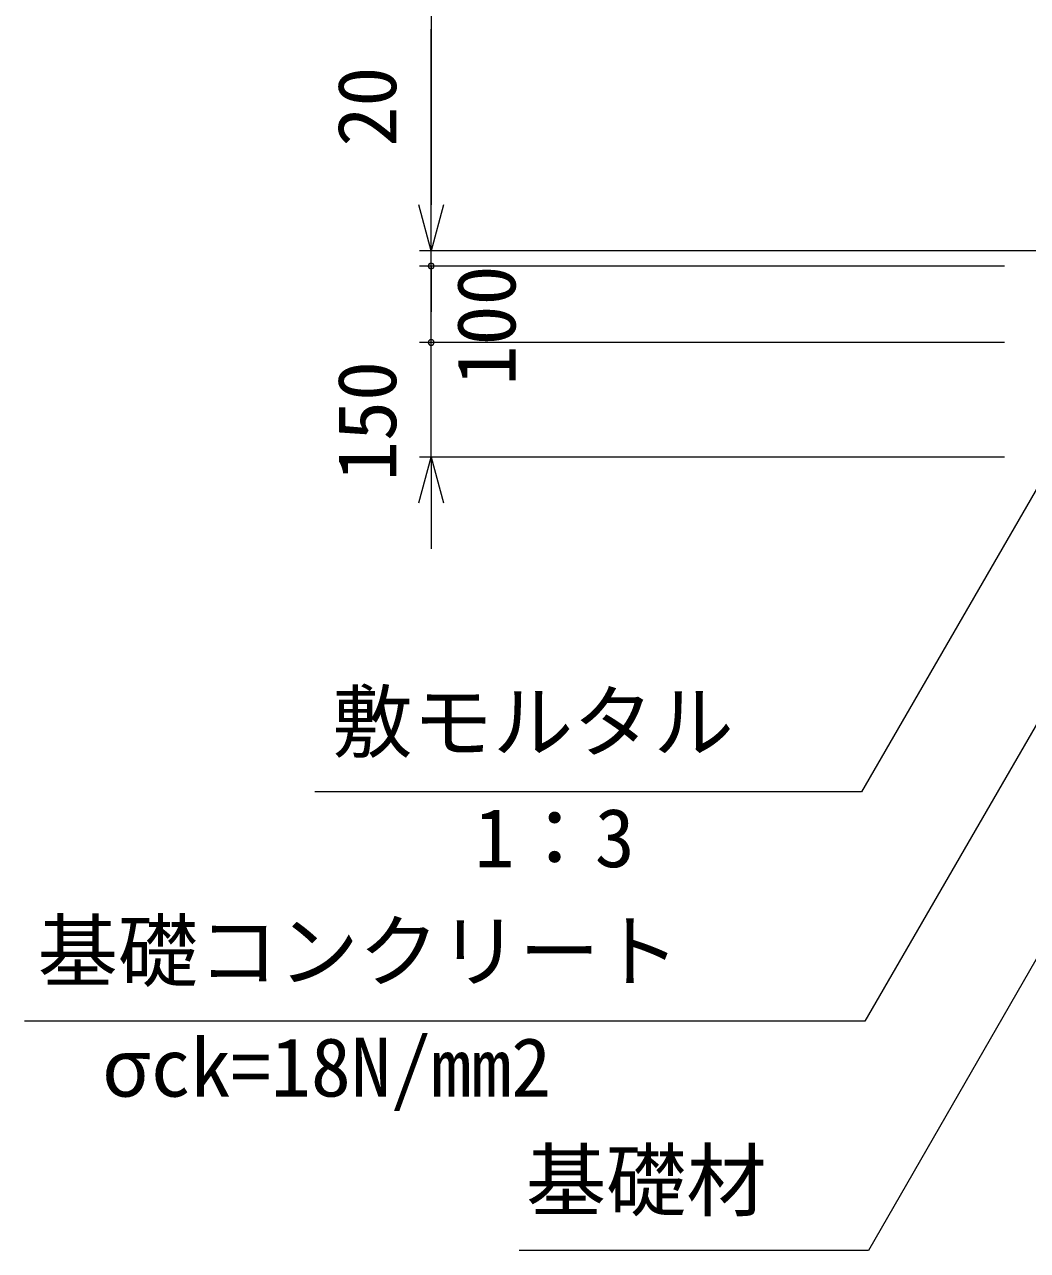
# Model space of a CAD drawing. Units: millimetres, scale not verified, with parts at other scales. Extents: x -252 to 252048, y 18866 to 78266.
# Drawn here: x 93785 to 98157, y 47126 to 52472 of the extents above; entities that cross this region are included whole.
import ezdxf
from ezdxf.enums import TextEntityAlignment as Align

# ---------------------------------------------------------------- set-up
doc = ezdxf.new("R2010")
doc.units = ezdxf.units.MM
doc.header["$LTSCALE"] = 300
for name, color, linetype, lineweight in [('0_2', 1, 'Continuous', 18), ('D-STR-DIM', 7, 'Continuous', 18), ('D-STR-HTXT', 7, 'Continuous', 18)]:
    doc.layers.add(name, color=color, linetype=linetype, lineweight=lineweight)
doc.styles.add('ＭＳ ゴシック', font='')
doc.styles.get('ＭＳ ゴシック').set_extended_font_data('MS Gothic')

msp = doc.modelspace()

# ---------------------------------------------------------------- linework, layer by layer
at = {"layer": '0_2'}
for p, q in [((95557.2, 51485.5), (95503.6, 51685.5)), ((95557.2, 51485.5), (95503.6, 51685.5)), ((95610.8, 51685.5), (95557.2, 51485.5)), ((95557.2, 51485.5), (95557.2, 51685.5)), ((95610.8, 51685.5), (95557.2, 51485.5)), ((95557.2, 51485.5), (95557.2, 51685.5)), ((95503.6, 50385.5), (95557.2, 50585.5)), ((95557.2, 50585.5), (95610.8, 50385.5)), ((95557.2, 50585.5), (95557.2, 50385.5))]:
    msp.add_line(p, q, dxfattribs=at)
for centre, start, end in [((95557.2, 51418.8), 90, 270), ((95557.2, 51418.8), 90, 270), ((95557.2, 51418.8), 270, 90), ((95557.2, 51418.8), 270, 90), ((95557.2, 51085.5), 90, 270), ((95557.2, 51085.5), 90, 270), ((95557.2, 51085.5), 270, 90), ((95557.2, 51085.5), 270, 90)]:
    msp.add_arc(centre, 12.5, start, end, dxfattribs=at)
at = {"layer": 'D-STR-DIM'}
for p, q in [((95557.2, 58618.8), (95557.2, 51685.5)), ((95557.2, 51685.5), (95557.2, 52451.2)), ((98390.5, 51485.5), (95507.2, 51485.5)), ((98390.5, 51485.5), (95507.2, 51485.5)), ((95557.2, 51418.8), (95557.2, 51485.5)), ((98057.2, 51418.8), (95507.2, 51418.8)), ((98057.2, 51418.8), (95507.2, 51418.8)), ((95557.2, 51085.5), (95557.2, 51418.8)), ((95557.2, 51418.8), (95557.2, 51218.8)), ((95557.2, 51085.5), (95557.2, 51285.5)), ((98057.2, 51085.5), (95507.2, 51085.5)), ((98057.2, 51085.5), (95507.2, 51085.5)), ((95557.2, 50585.5), (95557.2, 51085.5)), ((98057.2, 50585.5), (95507.2, 50585.5)), ((95557.2, 50385.5), (95557.2, 50185.5))]:
    msp.add_line(p, q, dxfattribs=at)
at = {"layer": 'D-STR-HTXT'}
for p, q in [((98688.8, 51299.1), (97434.1, 49125.9)), ((99180.8, 51124.9), (97448.9, 48125.9)), ((99476.9, 50623.1), (97463.6, 47125.9)), ((97434.1, 49125.9), (95049.9, 49125.9)), ((97448.9, 48125.9), (93784.9, 48125.9)), ((97463.6, 47125.9), (95940.9, 47125.9))]:
    msp.add_line(p, q, dxfattribs=at)

# ---------------------------------------------------------------- texts
at = {"layer": 'D-STR-DIM', "color": 1, "style": 'ＭＳ ゴシック'}
for s, p in [('20', (95482.2, 51939.2)), ('100', (96002.3, 50897.7)), ('150', (95482.2, 50481.1))]:
    msp.add_text(s, height=256.6, rotation=90, dxfattribs=at).set_placement(p, align=Align.BOTTOM_LEFT)
at = {"layer": 'D-STR-HTXT', "color": 1, "style": 'ＭＳ ゴシック'}
for s, p in [('敷モルタル', (95126.7, 49225.9)), ('1：3', (95746.2, 48720.2)), ('基礎コンクリート', (93841.8, 48225.9)), ('σck=18N/mm2', (94122.4, 47720.2)), ('基礎材', (95970.3, 47225.9))]:
    msp.add_text(s, height=256.6, dxfattribs=at).set_placement(p, align=Align.BOTTOM_LEFT)

doc.saveas('drawing.dxf')
